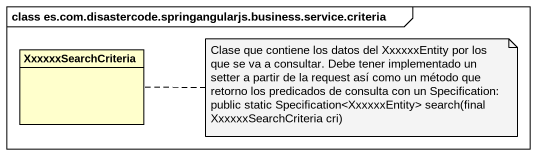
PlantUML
@startuml
mainframe class es.com.disastercode.springangularjs.business.service.criteria
hide circle
hide empty members
class XxxxxxSearchCriteria
note right of XxxxxxSearchCriteria
  Clase que contiene los datos del XxxxxxEntity por los que se va a consultar. Debe tener implementado un setter a partir de la request así como un método que retorno los predicados de consulta con un Specification:
  public static Specification<XxxxxxEntity> search(final XxxxxxSearchCriteria cri)
end note
@enduml
